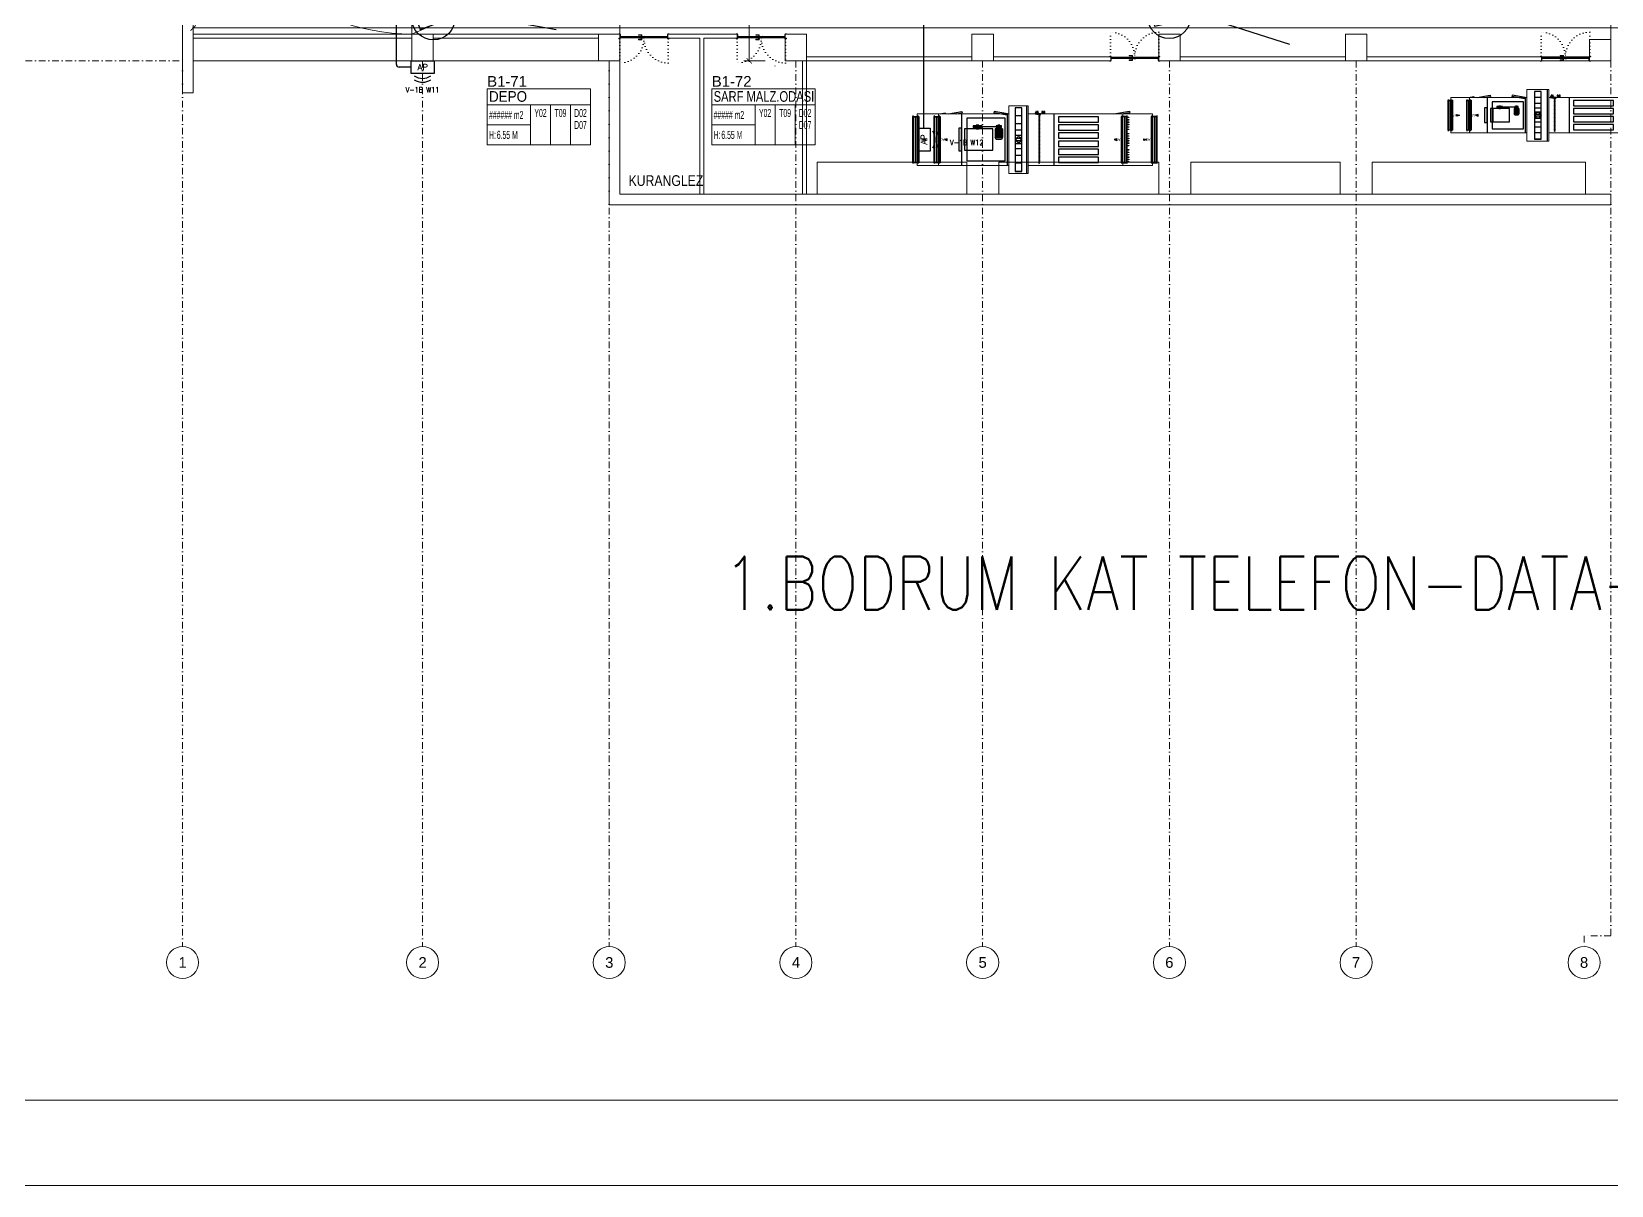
# Model space of a CAD drawing. Header units: metres. Extents: x -13621 to 152406, y -16073 to 22221.
# Drawn here: x 55434 to 61357, y -4219 to 110 of the extents above; entities that cross this region are included whole.
import ezdxf
from ezdxf.enums import TextEntityAlignment as Align

# ---------------------------------------------------------------- set-up
doc = ezdxf.new("R2010")
doc.units = ezdxf.units.M
doc.header["$LTSCALE"] = 100
doc.header["$MEASUREMENT"] = 0
for name, pattern in [('DASHDOT2', [0.5, 0.25, -0.125, 0, -0.125]), ('DOT2', [0.125, 0, -0.125]), ('HIDDEN', [0.375, 0.25, -0.125])]:
    doc.linetypes.add(name, pattern=pattern)
doc.layers.get('0').update_dxf_attribs({"color": 9, "lineweight": 9})
for name, color, linetype, lineweight in [('00', 9, 'Continuous', 9), ('01', 9, 'Continuous', 9), ('05S', 9, 'Continuous', 9), ('06B', 9, 'Continuous', 9), ('06C', 9, 'Continuous', 9), ('06D', 9, 'Continuous', 9), ('09', 9, 'Continuous', 9), ('10', 9, 'Continuous', 9), ('20', 9, 'DOT2', 9), ('21', 9, 'Continuous', 9), ('21_mahal200', 9, 'Continuous', 9), ('24', 9, 'DASHDOT2', 9), ('25', 9, 'Continuous', 9), ('32-ekipman', 9, 'Continuous', 9), ('40A', 9, 'Continuous', 9), ('Data  Tavan', 170, 'Continuous', 30), ('E-ACCESS POINT (KABLOSUZ ERİŞİM İÇİN)', 7, 'Continuous', 30), ('E-DAHİLİ DOME KAMERA', 7, 'Continuous', 30), ('E-DAHİLİ KAMERA', 7, 'Continuous', 30), ('E-YAZI', 7, 'Continuous', 30)]:
    doc.layers.add(name, color=color, linetype=linetype, lineweight=lineweight)
doc.styles.add('Arial', font='arial.ttf', dxfattribs={"height": 2.5})
doc.styles.add('E-YAZI', font='txttw.shx')
doc.styles.add('MuuM_TEXT-STANDART', font='ARIALN.TTF')
doc.styles.get("Standard").update_dxf_attribs({"font": 'ARIALN.TTF'})
doc.dimstyles.new('MuuM_DIM200', dxfattribs={"dimscale": 20, "dimtxt": 2, "dimasz": 1, "dimexe": 1, "dimexo": 1, "dimgap": 1, "dimtad": 1, "dimdec": 1, "dimrnd": 0.5, "dimdsep": 46, "dimtxsty": 'MuuM_TEXT-STANDART', "dimblk": 'ARCHTICK', "dimcen": 0, "dimdle": 0.15, "dimclrd": 256, "dimclre": 256, "dimclrt": 256, "dimadec": 0, "dimazin": 0, "dimtfac": 5, "dimtdec": 1, "dimtix": 1, "dimtmove": 2, "dimatfit": 3, "dimldrblk": 'DOT', "dimfxl": 3, "dimfxlon": 1, "dimtolj": 1, "dimlwd": -1, "dimlwe": -1, "dimarcsym": 0})

# ---------------------------------------------------------------- blocks, each defined once
blk = doc.blocks.new('0_aks')
at = {"linetype": 'Continuous'}
blk.add_circle((0, 0), 3, dxfattribs=at)
at = {"style": 'Arial'}
blk.add_attdef('AKS', text='', height=2, dxfattribs=at).set_placement((0, 0), align=Align.MIDDLE_CENTER)
blk = doc.blocks.new('p-akslar_yeni')
at = {"layer": '24'}
for points in [[(-2190, -8575), (6415, -8575)], [(6415, -8575), (6415, -11897.2)], [(7315, -8575), (7315, -11897.2)], [(8015, -8575), (8015, -11897.2)], [(8715, -8575), (8715, -11897.2)], [(9415, -8575), (9415, -11897.2)], [(10115, -8575), (10115, -11897.2)], [(10815, -8575), (10815, -11897.2)], [(11770, -8575), (11770, -11857.2)], [(11770, -11857.2), (11670, -11857.2), (11670, -11897.2)]]:
    blk.add_lwpolyline(points, dxfattribs=at)
at = {"layer": '21', "xscale": 20, "yscale": 20, "zscale": 20}
for p, values in [((6415, -11957.2), {'AKS': '1'}), ((7315, -11957.2), {'AKS': '2'}), ((8015, -11957.2), {'AKS': '3'}), ((8715, -11957.2), {'AKS': '4'}), ((9415, -11957.2), {'AKS': '5'}), ((10115, -11957.2), {'AKS': '6'}), ((10815, -11957.2), {'AKS': '7'}), ((11670, -11957.2), {'AKS': '8'})]:
    blk.add_blockref('0_aks', p, dxfattribs=at).add_auto_attribs(values)
blk = doc.blocks.new('*U382')
at = {"layer": 'E-ACCESS POINT (KABLOSUZ ERİŞİM İÇİN)', "color": 4}
blk.add_lwpolyline([(-2.39, 3.24), (2.39, 3.24), (2.39, 0.65), (-2.39, 0.65)], close=True, dxfattribs=at)
at = {"layer": 'E-ACCESS POINT (KABLOSUZ ERİŞİM İÇİN)', "color": 3}
for centre in [(0, 2.8), (0, 1.99)]:
    blk.add_arc(centre, 3.19, 237.1828, 302.8172, dxfattribs=at)
at = {"layer": 'E-ACCESS POINT (KABLOSUZ ERİŞİM İÇİN)', "color": 3, "style": 'E-YAZI'}
blk.add_text('AP', height=1.28, dxfattribs=at).set_placement((-1.05, 1.31))
blk = doc.blocks.new('100_DAHİLİ DOME KAMERA')
at = {"layer": 'E-DAHİLİ DOME KAMERA', "color": 4}
for p, q in [((-1.94, 0.71), (-1.94, -0.69)), ((0.82, 0.71), (-1.94, 0.71)), ((0.82, -0.69), (0.82, 0.71)), ((0.82, 0.29), (2.13, 0.67)), ((2.13, 0.67), (2.13, -0.64)), ((-1.94, -0.69), (0.82, -0.69)), ((0.82, -0.27), (2.13, -0.64))]:
    blk.add_line(p, q, dxfattribs=at)
at = {"layer": 'E-DAHİLİ DOME KAMERA', "color": 4, "linetype": 'Continuous'}
blk.add_circle((0, 0), 2.57, dxfattribs=at)
at = {"layer": 'E-DAHİLİ KAMERA', "color": 4}
for q in [(13.42, 6.26), (13.42, -6.26)]:
    blk.add_line((2.57, 0), q, dxfattribs=at)
blk = doc.blocks.new('p-kolon_80x80')
blk.add_lwpolyline([(-40, -40), (40, -40), (40, 40), (-40, 40)], close=True)
blk = doc.blocks.new('1.bod.mimari.elk')
at = {"layer": '01'}
for points in [[(40, -8750), (0, -8750), (0, -2950), (40, -2950), (40, -8750), (40, -8750)], [(860, -8630), (940, -8630), (940, -8530), (860, -8530)], [(1560, -8630), (1640, -8630), (1640, -8530), (1560, -8530)], [(2260, -8630), (2340, -8630), (2340, -8530), (2260, -8530)], [(2960, -8630), (3040, -8630), (3040, -8530), (2960, -8530)], [(3660, -8630), (3740, -8630), (3740, -8530), (3660, -8530)], [(4360, -8630), (4440, -8630), (4440, -8530), (4360, -8530)]]:
    blk.add_lwpolyline(points, close=True, dxfattribs=at)
blk.add_blockref('p-kolon_80x80', (5315, -8590), dxfattribs=at)
blk = doc.blocks.new('p-dilatasyon yeri')
at = {"layer": '06D'}
blk.add_lwpolyline([(5355, 80), (5355, 6454.5)], dxfattribs=at)
blk = doc.blocks.new('P-KURANGLEZ')
at = {"layer": '01'}
blk.add_lwpolyline([(5355, -500), (5355, -540), (1600, -540), (1600, 0), (1640, 0), (1640, -500)], close=True, dxfattribs=at)
at = {"layer": '21', "style": 'MuuM_TEXT-STANDART'}
blk.add_text('KURANGLEZ', height=40, dxfattribs=at).set_placement((1672.4, -468.9))
blk = doc.blocks.new('_ArchTick')
at = {"color": 0, "linetype": 'ByBlock', "const_width": 0.15}
blk.add_lwpolyline([(-0.5, -0.5), (0.5, 0.5)], dxfattribs=at)
blk = doc.blocks.new('*D464')
at = {"layer": '25', "transparency": 16777216}
for p, q in [((89936.1, -1744.3), (101902.1, -1744.3)), ((89939.1, -1804.3), (89939.1, -1724.3)), ((101899.1, -1768), (101899.1, -1724.3))]:
    blk.add_line(p, q, dxfattribs=at)
at = {"layer": '25', "transparency": 16777216, "xscale": 20, "yscale": 20, "zscale": 20, "rotation": 180}
blk.add_blockref('_ArchTick', (89939.1, -1744.3), dxfattribs=at)
at = {"layer": '25', "transparency": 16777216, "xscale": 20, "yscale": 20, "zscale": 20}
blk.add_blockref('_ArchTick', (101899.1, -1744.3), dxfattribs=at)
at = {"layer": '25', "transparency": 16777216, "insert": (95919.1, -1698.8), "char_height": 50, "attachment_point": 5, "style": 'MuuM_TEXT-STANDART'}
blk.add_mtext('\\A1;11960', dxfattribs=at)
blk = doc.blocks.new('_Dot')
at = {"color": 0, "linetype": 'ByBlock', "lineweight": -2}
blk.add_line((-0.5, 0), (-1, 0), dxfattribs=at)
at = {"color": 0, "linetype": 'ByBlock', "const_width": 0.5}
blk.add_lwpolyline([(-0.25, 0, 1), (0.25, 0, 1)], format="xyb", close=True, dxfattribs=at)
blk = doc.blocks.new('*D465')
at = {"layer": '25', "transparency": 16777216}
for p, q in [((92023.8, -1871), (92023.8, -1065)), ((92023.8, -1068), (92003.8, -1068)), ((92083.8, -1868), (92003.8, -1868))]:
    blk.add_line(p, q, dxfattribs=at)
at = {"layer": '25', "transparency": 16777216, "xscale": 20, "yscale": 20, "zscale": 20}
for p, rotation in [((92023.8, -1068), 90), ((92023.8, -1868), 270)]:
    blk.add_blockref('_ArchTick', p, dxfattribs=dict(at, rotation=rotation))
at = {"layer": '25', "transparency": 16777216, "insert": (91978.3, -1468), "char_height": 50, "attachment_point": 5, "rotation": 90, "style": 'MuuM_TEXT-STANDART'}
blk.add_mtext('\\A1;800', dxfattribs=at)
blk = doc.blocks.new('TREWQDDFG')
at = {"color": 252, "lineweight": -3}
for p, q in [((-105, 67), (-105, 1257)), ((-40, 97), (-40, 1227)), ((25, 67), (25, 1257)), ((595, 68), (595, 1258)), ((660, 98), (660, 1228)), ((725, 68), (725, 1258)), ((1361, 0), (1361, 1325)), ((1361, 25), (1361, 1300)), ((2783, 0), (2783, 1325)), ((3380, 1555), (3130, 1555)), ((3380, 1324), (3130, 1324)), ((3605, -305), (3605, 1630)), ((3902, 1250), (3852, 1275)), ((3852, 1225), (3902, 1250)), ((3902, 1200), (3852, 1225)), ((3852, 1175), (3902, 1200)), ((4427, 0), (4427, 1325)), ((6785, 68), (6785, 1258)), ((6850, 98), (6850, 1228)), ((6915, 68), (6915, 1258)), ((7907, 67), (7907, 1257)), ((7972, 97), (7972, 1227)), ((8037, 67), (8037, 1257)), ((1569, 409), (1569, 916)), ((2394, 409), (2394, 612)), ((2422, 409), (2422, 612)), ((2455, 409), (2455, 612)), ((2488, 409), (2488, 612)), ((2516, 409), (2516, 612)), ((2535, 409), (2535, 612)), ((2541, 409), (2541, 612)), ((3380, 1109), (3130, 1109)), ((3380, 924), (3130, 924)), ((3380, 782), (3130, 782)), ((3380, 693), (3130, 693)), ((3155, 688), (3130, 638)), ((3180, 638), (3130, 638)), ((3380, 632), (3130, 632)), ((3155, 688), (3180, 638)), ((3355, 638), (3330, 688)), ((3380, 688), (3330, 688)), ((3355, 638), (3380, 688)), ((3902, 1150), (3852, 1175)), ((3852, 1125), (3902, 1150)), ((3902, 1100), (3852, 1125)), ((3852, 1075), (3902, 1100)), ((3902, 1050), (3852, 1075)), ((3852, 1025), (3902, 1050)), ((3902, 1000), (3852, 1025)), ((3852, 975), (3902, 1000)), ((3902, 950), (3852, 975)), ((3852, 925), (3902, 950)), ((3902, 900), (3852, 925)), ((3852, 875), (3902, 900)), ((3902, 850), (3852, 875)), ((3852, 825), (3902, 850)), ((3902, 800), (3852, 825)), ((3852, 775), (3902, 800)), ((3902, 750), (3852, 775)), ((3852, 725), (3902, 750)), ((3902, 700), (3852, 725)), ((3852, 675), (3902, 700)), ((3902, 650), (3852, 675)), ((3852, 625), (3902, 650)), ((3902, 600), (3852, 625)), ((3852, 575), (3902, 600)), ((858, -35), (864, 0)), ((1269, 0), (1484, -38)), ((1361, 0), (1361, 0)), ((2511, 356), (1719, 356)), ((2774, 49), (2282, -38)), ((2783, 0), (2290, -87)), ((2783, 0), (2774, 49)), ((3380, 543), (3130, 543)), ((3380, 401), (3130, 401)), ((3380, 216), (3130, 216)), ((3380, 1), (3130, 1)), ((3918, 49), (3721, 14)), ((3730, -35), (3721, 14)), ((3927, 0), (3730, -35)), ((3902, 550), (3852, 575)), ((3852, 525), (3902, 550)), ((3902, 500), (3852, 525)), ((3852, 475), (3902, 500)), ((3902, 450), (3852, 475)), ((3852, 425), (3902, 450)), ((3902, 400), (3852, 425)), ((3852, 375), (3902, 400)), ((3902, 350), (3852, 375)), ((3852, 325), (3902, 350)), ((3902, 300), (3852, 325)), ((3852, 275), (3902, 300)), ((3902, 250), (3852, 275)), ((3852, 225), (3902, 250)), ((3902, 200), (3852, 225)), ((3852, 175), (3902, 200)), ((3902, 150), (3852, 175)), ((3852, 125), (3902, 150)), ((3902, 100), (3852, 125)), ((3852, 75), (3902, 100)), ((3902, 50), (3852, 75)), ((3927, 0), (3918, 49)), ((6956, 0), (7271, -56)), ((661, -1), (858, -35)), ((983, -1), (1475, -88)), ((1475, -88), (1484, -38)), ((2290, -87), (2282, -38)), ((3380, -230), (3130, -230)), ((6671, -1), (7262, -105)), ((7262, -105), (7271, -56))]:
    blk.add_line(p, q, dxfattribs=at)
for p, q in [((0, 1325), (700, 1325)), ((0, 0), (0, 1325)), ((700, 1325), (761, 1325)), ((700, 0), (700, 1325)), ((761, 1325), (1361, 1325)), ((1361, 1325), (1361, 1325)), ((1422, 1325), (1361, 1325)), ((1422, 1325), (1483, 1325)), ((2783, 1325), (1483, 1325)), ((2844, 1325), (2783, 1325)), ((2844, 1630), (2905, 1630)), ((2844, 1630), (2905, 1630)), ((2844, -305), (2844, 1630)), ((3605, 1630), (2905, 1630)), ((3666, 1630), (3605, 1630)), ((3666, 1630), (3605, 1630)), ((3666, -305), (3666, 1630)), ((3666, 1325), (3727, 1325)), ((3927, 1325), (3727, 1325)), ((4427, 1325), (3927, 1325)), ((4488, 1325), (4427, 1325)), ((4488, 1325), (4549, 1325)), ((6149, 1325), (4549, 1325)), ((6749, 1325), (6149, 1325)), ((6810, 1325), (6749, 1325)), ((6810, 0), (6810, 1325)), ((6810, 1325), (7271, 1325)), ((7871, 1325), (7271, 1325)), ((7932, 1325), (7871, 1325)), ((7932, 0), (7932, 1325)), ((0, 0), (700, 0)), ((700, 0), (761, 0)), ((761, 0), (1361, 0)), ((1422, 0), (1361, 0)), ((1422, 0), (1483, 0)), ((2783, 0), (1483, 0)), ((2844, 0), (2783, 0)), ((3666, 0), (3727, 0)), ((3927, 0), (3727, 0)), ((4427, 0), (3927, 0)), ((4488, 0), (4427, 0)), ((4488, 0), (4549, 0)), ((6149, 0), (4549, 0)), ((6749, 0), (6149, 0)), ((6810, 0), (6749, 0)), ((6810, 0), (7271, 0)), ((7871, 0), (7271, 0)), ((7932, 0), (7871, 0)), ((2844, -305), (2905, -305)), ((2844, -305), (2905, -305)), ((3605, -305), (2905, -305)), ((3666, -305), (3605, -305)), ((3666, -305), (3605, -305))]:
    blk.add_line(p, q)
for points in [[(-105, 97), (25, 97), (25, 1227), (-105, 1227), (-105, 97)], [(-92, 107), (12, 107), (12, 1217), (-92, 1217), (-92, 107)], [(0, 97), (61, 97), (61, 1227), (0, 1227), (0, 97)], [(595, 98), (725, 98), (725, 1228), (595, 1228), (595, 98)], [(608, 108), (712, 108), (712, 1218), (608, 1218), (608, 108)], [(700, 98), (761, 98), (761, 1228), (700, 1228), (700, 98)], [(3380, -230), (3130, -230), (3130, 1555), (3380, 1555), (3380, -230)], [(6099, 1014), (4599, 1014), (4599, 1214), (6099, 1214), (6099, 1014)], [(6810, 98), (6749, 98), (6749, 1228), (6810, 1228), (6810, 98)], [(6915, 98), (6785, 98), (6785, 1228), (6915, 1228), (6915, 98)], [(6902, 108), (6798, 108), (6798, 1218), (6902, 1218), (6902, 108)], [(7932, 97), (7871, 97), (7871, 1227), (7932, 1227), (7932, 97)], [(8037, 97), (7907, 97), (7907, 1227), (8037, 1227), (8037, 97)], [(8024, 107), (7920, 107), (7920, 1217), (8024, 1217), (8024, 107)], [(7932, 61), (7932, 61), (7932, 1264), (7932, 1264), (7932, 61)], [(1361, 384), (1261, 384), (1261, 941), (1361, 941), (1361, 384)], [(2191, 409), (1483, 409), (1483, 916), (2191, 916), (2191, 409)], [(2718, 156), (1548, 156), (1548, 1170), (2718, 1170), (2718, 156)], [(2541, 409), (2368, 409), (2368, 612), (2541, 612), (2541, 409)], [(6099, 713), (4599, 713), (4599, 913), (6099, 913), (6099, 713)], [(6099, 412), (4599, 412), (4599, 612), (6099, 612), (6099, 412)], [(1931, 338), (1715, 338), (1715, 373), (1931, 373), (1931, 338)], [(1855, 374), (1790, 374), (1790, 409), (1855, 409), (1855, 374)], [(1855, 323), (1790, 323), (1790, 338), (1855, 338), (1855, 323)], [(2520, 338), (2390, 338), (2390, 373), (2520, 373), (2520, 338)], [(2498, 460), (2412, 460), (2412, 561), (2498, 561), (2498, 460)], [(2477, 374), (2434, 374), (2434, 409), (2477, 409), (2477, 374)], [(2477, 323), (2434, 323), (2434, 338), (2477, 338), (2477, 323)], [(6099, 111), (4599, 111), (4599, 311), (6099, 311), (6099, 111)]]:
    blk.add_lwpolyline(points, close=True, dxfattribs=at)
for points in [[(0, 61), (0, 61), (0, 1264), (0, 1264), (0, 61)], [(700, 61), (700, 61), (700, 1264), (700, 1264), (700, 61)], [(6810, 61), (6810, 61), (6810, 1264), (6810, 1264), (6810, 61)]]:
    blk.add_lwpolyline(points, close=True)
for points in [[(6915, 1161), (7244, 1183), (7244, 1203), (6915, 1224)], [(225, 663), (325, 663), (225, 693), (225, 633), (325, 663)], [(1025, 662), (925, 662), (1025, 692), (1025, 632), (925, 662)], [(2541, 612), (2520, 662), (2390, 662), (2369, 612)], [(6585, 662), (6485, 662), (6585, 692), (6585, 632), (6485, 662)], [(6915, 1071), (7244, 1093), (7244, 1113), (6915, 1134)], [(6915, 981), (7244, 1003), (7244, 1023), (6915, 1044)], [(6915, 891), (7244, 913), (7244, 933), (6915, 954)], [(6915, 801), (7244, 823), (7244, 843), (6915, 864)], [(6915, 711), (7244, 733), (7244, 753), (6915, 774)], [(6915, 551), (7244, 573), (7244, 593), (6915, 614)], [(7607, 663), (7707, 663), (7607, 693), (7607, 633), (7707, 663)], [(3781, 0), (3781, -91), (3754, -91), (3754, 0)], [(3834, 0), (3834, -91), (3807, -91), (3807, 0)], [(4023, 0), (4023, -91), (3983, -91), (3983, 0)], [(4095, 0), (4095, -91), (4055, -91), (4055, 0)], [(6915, 461), (7244, 483), (7244, 503), (6915, 524)], [(6915, 371), (7244, 393), (7244, 413), (6915, 434)], [(6915, 281), (7244, 303), (7244, 323), (6915, 344)], [(6915, 191), (7244, 213), (7244, 233), (6915, 254)], [(6915, 101), (7244, 123), (7244, 143), (6915, 164)]]:
    blk.add_lwpolyline(points, dxfattribs=at)
blk.add_circle((3255, 662), 100, dxfattribs=at)
for s, p in [('FA', (68, 623)), ('EA', (765, 622)), ('RA', (6560, 622)), ('SA', (7687, 623))]:
    blk.add_text(s, height=80, dxfattribs=at).set_placement(p)
blk = doc.blocks.new('lhjgsddv vxxcv')
at = {"color": 252, "lineweight": -3}
for p, q in [((-160, 67), (-160, 1867)), ((-67, 97), (-67, 1837)), ((25, 67), (25, 1867)), ((640, 68), (640, 1868)), ((733, 98), (733, 1838)), ((825, 68), (825, 1868)), ((1661, 0), (1661, 1935)), ((1661, 25), (1661, 1910)), ((3383, 0), (3383, 1935)), ((3930, 2165), (3680, 2165)), ((3930, 1855), (3680, 1855)), ((4105, -305), (4105, 2240)), ((4552, 1780), (4602, 1805)), ((4602, 1755), (4552, 1780)), ((5127, 0), (5127, 1935)), ((7685, 68), (7685, 1868)), ((7777, 98), (7777, 1838)), ((7870, 68), (7870, 1868)), ((8807, 67), (8807, 1867)), ((8899, 97), (8899, 1837)), ((8992, 67), (8992, 1867)), ((1867, 567), (1867, 1368)), ((3930, 1566), (3680, 1566)), ((3930, 1318), (3680, 1318)), ((4552, 1730), (4602, 1755)), ((4602, 1705), (4552, 1730)), ((4552, 1680), (4602, 1705)), ((4602, 1655), (4552, 1680)), ((4552, 1630), (4602, 1655)), ((4602, 1605), (4552, 1630)), ((4552, 1580), (4602, 1605)), ((4602, 1555), (4552, 1580)), ((4552, 1530), (4602, 1555)), ((4602, 1505), (4552, 1530)), ((4552, 1480), (4602, 1505)), ((4602, 1455), (4552, 1480)), ((4552, 1430), (4602, 1455)), ((4602, 1405), (4552, 1430)), ((4552, 1380), (4602, 1405)), ((4602, 1355), (4552, 1380)), ((4552, 1330), (4602, 1355)), ((4602, 1305), (4552, 1330)), ((4552, 1280), (4602, 1305)), ((4602, 1255), (4552, 1280)), ((4552, 1230), (4602, 1255)), ((4602, 1205), (4552, 1230)), ((4552, 1180), (4602, 1205)), ((2968, 567), (2968, 887)), ((3012, 567), (3012, 887)), ((3064, 567), (3064, 887)), ((3116, 567), (3116, 887)), ((3160, 567), (3160, 887)), ((3189, 567), (3189, 887)), ((3200, 567), (3200, 887)), ((3930, 1128), (3680, 1128)), ((3930, 1008), (3680, 1008)), ((3705, 992), (3680, 942)), ((3730, 942), (3680, 942)), ((3930, 927), (3680, 927)), ((3930, 807), (3680, 807)), ((3930, 617), (3680, 617)), ((3705, 992), (3730, 942)), ((3905, 942), (3880, 992)), ((3930, 992), (3880, 992)), ((3905, 942), (3930, 992)), ((4602, 1155), (4552, 1180)), ((4552, 1130), (4602, 1155)), ((4602, 1105), (4552, 1130)), ((4552, 1080), (4602, 1105)), ((4602, 1055), (4552, 1080)), ((4552, 1030), (4602, 1055)), ((4602, 1005), (4552, 1030)), ((4552, 980), (4602, 1005)), ((4602, 955), (4552, 980)), ((4552, 930), (4602, 955)), ((4602, 905), (4552, 930)), ((4552, 880), (4602, 905)), ((4602, 855), (4552, 880)), ((4552, 830), (4602, 855)), ((4602, 805), (4552, 830)), ((4552, 780), (4602, 805)), ((4602, 755), (4552, 780)), ((4552, 730), (4602, 755)), ((4602, 705), (4552, 730)), ((4552, 680), (4602, 705)), ((4602, 655), (4552, 680)), ((4552, 630), (4602, 655)), ((4602, 605), (4552, 630)), ((4552, 580), (4602, 605)), ((861, 0), (1058, -34)), ((1058, -34), (1064, 0)), ((1183, 0), (1675, -87)), ((1472, 0), (1684, -37)), ((1661, 0), (1661, 0)), ((3152, 483), (2104, 483)), ((3375, 50), (2883, -37)), ((3384, 0), (2891, -86)), ((3384, 0), (3375, 50)), ((3930, 369), (3680, 369)), ((3930, 80), (3680, 80)), ((4618, 50), (4421, 15)), ((4430, -34), (4421, 15)), ((4627, 0), (4430, -34)), ((4602, 555), (4552, 580)), ((4552, 530), (4602, 555)), ((4602, 505), (4552, 530)), ((4552, 480), (4602, 505)), ((4602, 455), (4552, 480)), ((4552, 430), (4602, 455)), ((4602, 405), (4552, 430)), ((4552, 380), (4602, 405)), ((4602, 355), (4552, 380)), ((4552, 330), (4602, 355)), ((4602, 305), (4552, 330)), ((4552, 280), (4602, 305)), ((4602, 255), (4552, 280)), ((4552, 230), (4602, 255)), ((4602, 205), (4552, 230)), ((4552, 180), (4602, 205)), ((4602, 155), (4552, 180)), ((4552, 130), (4602, 155)), ((4602, 105), (4552, 130)), ((4552, 80), (4602, 105)), ((4602, 55), (4552, 80)), ((4627, 0), (4618, 50)), ((7372, 0), (7962, -104)), ((7658, 0), (7971, -55)), ((1675, -87), (1684, -37)), ((2891, -86), (2883, -37)), ((3930, -230), (3680, -230)), ((7962, -104), (7971, -55))]:
    blk.add_line(p, q, dxfattribs=at)
for p, q in [((0, 1935), (800, 1935)), ((0, 0), (0, 1935)), ((800, 1935), (861, 1935)), ((800, 0), (800, 1935)), ((861, 1935), (1661, 1935)), ((1661, 1935), (1661, 1935)), ((1722, 1935), (1661, 1935)), ((1722, 1935), (1783, 1935)), ((3383, 1935), (1783, 1935)), ((3444, 1935), (3383, 1935)), ((3444, 2240), (3505, 2240)), ((3444, 2240), (3505, 2240)), ((3444, -305), (3444, 2240)), ((4105, 2240), (3505, 2240)), ((4166, 2240), (4105, 2240)), ((4166, 2240), (4105, 2240)), ((4166, -305), (4166, 2240)), ((4166, 1935), (4227, 1935)), ((4427, 1935), (4227, 1935)), ((4627, 1935), (4427, 1935)), ((4602, 1855), (4552, 1880)), ((4552, 1830), (4602, 1855)), ((4602, 1805), (4552, 1830)), ((5127, 1935), (4627, 1935)), ((5188, 1935), (5127, 1935)), ((5188, 1935), (5249, 1935)), ((6849, 1935), (5249, 1935)), ((7649, 1935), (6849, 1935)), ((7710, 1935), (7649, 1935)), ((7710, 0), (7710, 1935)), ((8771, 1935), (7710, 1935)), ((7870, 1935), (7971, 1935)), ((8832, 1935), (8771, 1935)), ((8832, 0), (8832, 1935)), ((0, 0), (800, 0)), ((800, 0), (861, 0)), ((861, 0), (1661, 0)), ((1722, 0), (1661, 0)), ((1722, 0), (1783, 0)), ((3383, 0), (1783, 0)), ((3444, 0), (3383, 0)), ((4166, 0), (4227, 0)), ((4427, 0), (4227, 0)), ((4627, 0), (4427, 0)), ((5127, 0), (4627, 0)), ((5188, 0), (5127, 0)), ((5188, 0), (5249, 0)), ((6849, 0), (5249, 0)), ((7649, 0), (6849, 0)), ((7710, 0), (7649, 0)), ((7710, 0), (7971, 0)), ((8771, 0), (7971, 0)), ((8832, 0), (8771, 0)), ((3444, -305), (3505, -305)), ((3444, -305), (3505, -305)), ((4105, -305), (3505, -305)), ((4166, -305), (4105, -305)), ((4166, -305), (4105, -305))]:
    blk.add_line(p, q)
for points in [[(-160, 97), (25, 97), (25, 1837), (-160, 1837), (-160, 97)], [(-141, 107), (7, 107), (7, 1827), (-141, 1827), (-141, 107)], [(0, 97), (61, 97), (61, 1837), (0, 1837), (0, 97)], [(640, 98), (825, 98), (825, 1838), (640, 1838), (640, 98)], [(659, 108), (807, 108), (807, 1828), (659, 1828), (659, 108)], [(800, 98), (861, 98), (861, 1838), (800, 1838), (800, 98)], [(3930, -230), (3680, -230), (3680, 2165), (3930, 2165), (3930, -230)], [(6799, 1623), (5299, 1623), (5299, 1823), (6799, 1823), (6799, 1623)], [(7710, 98), (7649, 98), (7649, 1838), (7710, 1838), (7710, 98)], [(7870, 98), (7685, 98), (7685, 1838), (7870, 1838), (7870, 98)], [(7851, 108), (7703, 108), (7703, 1828), (7851, 1828), (7851, 108)], [(8832, 97), (8771, 97), (8771, 1837), (8832, 1837), (8832, 97)], [(8992, 97), (8807, 97), (8807, 1837), (8992, 1837), (8992, 97)], [(8973, 107), (8825, 107), (8825, 1827), (8973, 1827), (8973, 107)], [(1661, 542), (1561, 542), (1561, 1393), (1661, 1393), (1661, 542)], [(2845, 567), (1783, 567), (1783, 1368), (2845, 1368), (2845, 567)], [(3303, 166), (1863, 166), (1863, 1768), (3303, 1768), (3303, 166)], [(6799, 1321), (5299, 1321), (5299, 1521), (6799, 1521), (6799, 1321)], [(6799, 1019), (5299, 1019), (5299, 1219), (6799, 1219), (6799, 1019)], [(3200, 567), (2928, 567), (2928, 887), (3200, 887), (3200, 567)], [(3132, 647), (2996, 647), (2996, 807), (3132, 807), (3132, 647)], [(6799, 716), (5299, 716), (5299, 916), (6799, 916), (6799, 716)], [(6799, 414), (5299, 414), (5299, 614), (6799, 614), (6799, 414)], [(2437, 455), (2097, 455), (2097, 511), (2437, 511), (2437, 455)], [(2318, 511), (2216, 511), (2216, 567), (2318, 567), (2318, 511)], [(2318, 431), (2216, 431), (2216, 455), (2318, 455), (2318, 431)], [(3166, 455), (2962, 455), (2962, 511), (3166, 511), (3166, 455)], [(3098, 511), (3030, 511), (3030, 567), (3098, 567), (3098, 511)], [(3098, 431), (3030, 431), (3030, 455), (3098, 455), (3098, 431)], [(6799, 112), (5299, 112), (5299, 312), (6799, 312), (6799, 112)]]:
    blk.add_lwpolyline(points, close=True, dxfattribs=at)
for points in [[(0, 61), (0, 61), (0, 1874), (0, 1874), (0, 61)], [(800, 61), (800, 61), (800, 1874), (800, 1874), (800, 61)], [(7710, 61), (7710, 61), (7710, 1874), (7710, 1874), (7710, 61)], [(8832, 61), (8832, 61), (8832, 1874), (8832, 1874), (8832, 61)]]:
    blk.add_lwpolyline(points, close=True)
for points in [[(7870, 1788), (7944, 1793), (7944, 1813), (7870, 1818)], [(7870, 1698), (7944, 1703), (7944, 1723), (7870, 1728)], [(7870, 1608), (7944, 1613), (7944, 1633), (7870, 1638)], [(7870, 1518), (7944, 1523), (7944, 1543), (7870, 1548)], [(7870, 1428), (7944, 1433), (7944, 1453), (7870, 1458)], [(7870, 1338), (7944, 1343), (7944, 1363), (7870, 1368)], [(7870, 1178), (7944, 1183), (7944, 1203), (7870, 1208)], [(225, 967), (325, 967), (225, 997), (225, 937), (325, 967)], [(1125, 968), (1025, 968), (1125, 998), (1125, 938), (1025, 968)], [(3200, 887), (3166, 968), (2962, 968), (2928, 887)], [(7485, 968), (7385, 968), (7485, 998), (7485, 938), (7385, 968)], [(7870, 1088), (7944, 1093), (7944, 1113), (7870, 1118)], [(7870, 998), (7944, 1003), (7944, 1023), (7870, 1028)], [(7870, 908), (7944, 913), (7944, 933), (7870, 938)], [(7870, 818), (7944, 823), (7944, 843), (7870, 848)], [(7870, 728), (7944, 733), (7944, 753), (7870, 758)], [(7870, 568), (7944, 573), (7944, 593), (7870, 598)], [(8507, 967), (8607, 967), (8507, 997), (8507, 937), (8607, 967)], [(4480, 0), (4480, -90), (4453, -90), (4453, 0)], [(4534, 0), (4534, -90), (4507, -90), (4507, 0)], [(4722, 0), (4722, -90), (4682, -90), (4682, 0)], [(4794, 0), (4794, -90), (4754, -90), (4754, 0)], [(7870, 478), (7944, 483), (7944, 503), (7870, 508)], [(7870, 388), (7944, 393), (7944, 413), (7870, 418)], [(7870, 298), (7944, 303), (7944, 323), (7870, 328)], [(7870, 208), (7944, 213), (7944, 233), (7870, 238)], [(7870, 118), (7944, 123), (7944, 143), (7870, 148)]]:
    blk.add_lwpolyline(points, dxfattribs=at)
blk.add_circle((3805, 968), 100, dxfattribs=at)
for s, p in [('FA', (46, 917)), ('EA', (843, 918)), ('RA', (7436, 918)), ('SA', (8565, 917))]:
    blk.add_text(s, height=100, dxfattribs=at).set_placement(p)
blk = doc.blocks.new('p-ızgara_mekanik')
at = {"layer": '06D'}
for points in [[(2380, 40), (2940.5, 40), (2940.5, 160), (2380, 160)], [(3060, 40), (3660, 40), (3660, 160), (3060, 160)], [(3780, 40), (4340, 40), (4340, 160), (3780, 160)], [(4460, 40), (5260, 40), (5260, 160), (4460, 160)], [(5460, 40), (6060, 40), (6060, 160), (5460, 160)], [(6180, 40), (6740, 40), (6740, 160), (6180, 160)], [(6860, 40), (7420, 40), (7420, 160), (6860, 160)], [(7620, 40), (8420, 40), (8420, 160), (7620, 160)]]:
    blk.add_lwpolyline(points, close=True, dxfattribs=at)
blk = doc.blocks.new('prf-scr2')
at = {"linetype": 'DOT2', "ltscale": 10}
blk.add_line((0, 0.2), (0, -1.1), dxfattribs=at)
for p, q in [((-0.1, -0.2), (0.1, -0.3)), ((0.1, -0.2), (-0.1, -0.2)), ((0.1, -0.3), (-0.1, -0.3)), ((-0.1, -0.3), (0.1, -0.4)), ((0.1, -0.4), (-0.1, -0.4)), ((0.1, -0.5), (-0.1, -0.4)), ((-0.1, -0.4), (0.1, -0.4)), ((0.1, -0.6), (-0.1, -0.5)), ((-0.1, -0.5), (0.1, -0.5)), ((-0.1, -0.6), (0.1, -0.7)), ((0.1, -0.6), (-0.1, -0.6)), ((-0.1, -0.6), (0.1, -0.6)), ((-0.1, -0.7), (0.1, -0.8)), ((0.1, -0.7), (-0.1, -0.7)), ((-0.1, -0.8), (0.1, -0.8)), ((0.1, -0.8), (-0.1, -0.8)), ((0.1, -0.2), (0, -0.1)), ((0, -0.2), (0.1, -0.2))]:
    blk.add_line(p, q)
blk.add_lwpolyline([(0.2, 0), (-0.2, 0), (-0.2, 0), (-0.1, -0.1), (0.1, -0.1), (0.2, 0), (0.2, 0)], close=True)
for points in [[(0.2, 0), (-0.2, 0)], [(-0.1, -0.1), (-0.1, -0.2), (-0.1, -0.2), (-0.1, -0.2), (-0.1, -0.2), (-0.1, -0.3), (-0.1, -0.3), (-0.1, -0.3), (-0.1, -0.3), (-0.1, -0.4), (-0.1, -0.4), (-0.1, -0.4), (-0.1, -0.4), (-0.1, -0.4), (-0.1, -0.5), (-0.1, -0.5), (-0.1, -0.5), (-0.1, -0.5), (-0.1, -0.5), (-0.1, -0.5), (-0.1, -0.6), (-0.1, -0.6), (-0.1, -0.6), (-0.1, -0.6), (-0.1, -0.6), (-0.1, -0.7), (-0.1, -0.7), (-0.1, -0.7), (-0.1, -0.7), (-0.1, -0.7), (-0.1, -0.8), (-0.1, -0.8), (-0.1, -0.8), (-0.1, -0.8), (0, -0.9), (0, -0.9), (0, -0.9), (0.1, -0.8), (0.1, -0.8), (0.1, -0.7), (0.1, -0.7), (0.1, -0.7), (0.1, -0.7), (0.1, -0.7), (0.1, -0.7), (0.1, -0.6), (0.1, -0.6), (0.1, -0.6), (0.1, -0.6), (0.1, -0.6), (0.1, -0.5), (0.1, -0.5), (0.1, -0.5), (0.1, -0.5), (0.1, -0.4), (0.1, -0.4), (0.1, -0.4), (0.1, -0.4), (0.1, -0.4), (0.1, -0.3), (0.1, -0.3), (0.1, -0.3), (0.1, -0.3), (0.1, -0.3), (0.1, -0.3), (0.1, -0.2), (0.1, -0.2), (0.1, -0.2), (0.1, -0.2), (0.1, -0.2), (0.1, -0.1)]]:
    blk.add_lwpolyline(points)
blk = doc.blocks.new('gr-p-barel kilitli kapı kolu')
at = {"layer": '05S'}
h = blk.add_hatch(color=256, dxfattribs=at)
h.paths.add_polyline_path([(1.3, 0.8), (-1.3, 0.8), (-1.3, 0.7), (1.3, 0.7)])
h.paths.add_polyline_path([(2.75, 0.7), (-2.75, 0.7), (-2.75, 0), (2.75, 0)])
h.paths.add_polyline_path([(-11.7, 4.9), (-11.7, 6.7), (0.9, 6.7), (0.9, 0.8), (-0.9, 0.8), (-0.9, 4.9)])
at = {"flags": 128}
for points in [[(-0.9, 0.8), (-0.9, 4.9), (-11.7, 4.9), (-11.7, 6.7), (0.9, 6.7), (0.9, 0.8)], [(-0.8, 5), (0.8, 6.6)]]:
    blk.add_lwpolyline(points, dxfattribs=at)
blk.add_lwpolyline([(-2.75, 0), (-2.75, 0.7), (2.75, 0.7), (2.75, 0)])
blk.add_lwpolyline([(-1.3, 0.7), (1.3, 0.7), (1.3, 0.8), (-1.3, 0.8)], close=True)
blk = doc.blocks.new('p-de-02')
at = {"layer": '06C'}
blk.add_lwpolyline([(106.3, -16.6, 1), (106.3, -15.8), (104.3, -15.8), (104.3, -16.6), (106.4, -16.6)], format="xyb", dxfattribs=at)
blk.add_arc((106.3, -16.2), 0.5, 233.1301, 126.8699, dxfattribs=at)
at = {"layer": '09'}
for p, q in [((108.1, -16.7), (108.1, -16.6)), ((108.2, -16.7), (108.2, -16.6)), ((108.3, -16.6), (108.3, -16.7)), ((108.4, -16.7), (108.4, -16.6)), ((108.5, -16.6), (108.5, -16.7)), ((108.6, -16.7), (108.6, -16.6)), ((108.7, -16.6), (108.7, -16.7)), ((108.8, -16.6), (108.8, -16.7)), ((109.3, -21.9), (109.3, -21.7)), ((109.4, -21.7), (109.4, -21.9)), ((109.5, -21.9), (109.5, -21.7)), ((109.6, -21.7), (109.6, -21.9)), ((109.7, -21.9), (109.7, -21.7)), ((109.8, -21.7), (109.8, -21.9)), ((109.9, -21.9), (109.9, -21.7)), ((110, -21.9), (110, -21.7))]:
    blk.add_line(p, q, dxfattribs=at)
at = {"layer": '10'}
for points in [[(14.2, -6.8, -0.414214), (14.3, -6.7), (18.7, -6.7, -0.414214), (18.8, -6.8), (18.8, -14.1), (19, -14.1), (19, -6.8, 0.414214), (18.7, -6.5), (14.3, -6.5, 0.414214), (14, -6.8), (14, -7.7, 0.414214), (14.3, -8), (15.4, -8), (15.4, -7.8), (14.3, -7.8, -0.414214), (14.2, -7.7)], [(19, -9.7, -0.414214), (19.3, -9.4), (20.3, -9.4, -0.414214), (20.6, -9.7), (20.6, -16.1, -0.414214), (20.3, -16.4, -0.414214), (20, -16.1), (20, -15.2), (19, -15.2), (19, -24.2, -0.414214), (18.7, -24.5), (14.3, -24.5, -0.414214), (14, -24.2), (14, -23.3, -0.414214), (14.3, -23), (15.4, -23), (15.4, -23.2), (14.3, -23.2, 0.414214), (14.2, -23.3), (14.2, -24.2, 0.414214), (14.3, -24.3), (18.7, -24.3, 0.414214), (18.8, -24.2), (18.8, -15), (20.2, -15), (20.2, -16.1, 0.414214), (20.3, -16.2, 0.414214), (20.4, -16.1), (20.4, -9.7, 0.414214), (20.3, -9.6), (19.3, -9.6, 0.414214), (19.2, -9.7), (19.2, -10.6), (19, -10.6)], [(18.4, -25), (19.8, -24.4), (19.8, -21.5), (20, -21.5), (20, -24.5), (18.5, -25.2, -14.796002)], [(198.6, -9.7, 0.414214), (198.3, -9.4), (197.3, -9.4, 0.414214), (197, -9.7), (197, -16.1, 0.414214), (197.3, -16.4, 0.414214), (197.6, -16.1), (197.6, -15.2), (198.6, -15.2), (198.6, -24.2, 0.414214), (198.9, -24.5), (203.3, -24.5, 0.414214), (203.6, -24.2), (203.6, -23.3, 0.414214), (203.3, -23), (202.2, -23), (202.2, -23.2), (203.3, -23.2, -0.414214), (203.4, -23.3), (203.4, -24.2, -0.414214), (203.3, -24.3), (198.9, -24.3, -0.414214), (198.8, -24.2), (198.8, -15), (197.4, -15), (197.4, -16.1, -0.414214), (197.3, -16.2, -0.414214), (197.2, -16.1), (197.2, -9.7, -0.414214), (197.3, -9.6), (198.3, -9.6, -0.414214), (198.4, -9.7), (198.4, -10.6), (198.6, -10.6)], [(199.2, -25), (197.8, -24.4), (197.8, -21.5), (197.6, -21.5), (197.6, -24.5), (199.1, -25.2, 14.796002)], [(203.4, -6.8, 0.414214), (203.3, -6.7), (198.9, -6.7, 0.414214), (198.8, -6.8), (198.8, -14.1), (198.6, -14.1), (198.6, -6.8, -0.414214), (198.9, -6.5), (203.3, -6.5, -0.414214), (203.6, -6.8), (203.6, -7.7, -0.414214), (203.3, -8), (202.2, -8), (202.2, -7.8), (203.3, -7.8, 0.414214), (203.4, -7.7)]]:
    blk.add_lwpolyline(points, format="xyb", close=True, dxfattribs=at)
for points in [[(108.2, -20.1), (108.2, -18.1), (108.5, -18.1), (108.5, -17), (20.3, -17), (20.3, -18.1), (20.6, -18.1), (20.6, -20.1), (20.3, -20.1), (20.3, -18.3), (20, -18.3), (20, -16.7), (108.8, -16.7), (108.8, -18.3), (108.5, -18.3), (108.5, -20.1)], [(108.2, -18.1), (108.2, -20.1), (108.8, -20.1), (108.8, -21.7), (20, -21.7), (20, -20.1), (20.6, -20.1), (20.6, -18.1), (20.9, -18.1), (20.9, -20.3), (20.3, -20.3), (20.3, -21.4), (108.5, -21.4), (108.5, -20.3), (107.9, -20.3), (107.9, -18.1), (108.2, -18.1)], [(109.9, -20.1), (109.9, -18.1), (109.6, -18.1), (109.6, -17), (197.3, -17), (197.3, -18.1), (197, -18.1), (197, -20.1), (197.3, -20.1), (197.3, -18.3), (197.6, -18.3), (197.6, -16.7), (109.3, -16.7), (109.3, -18.3), (109.6, -18.3), (109.6, -20.1)], [(109.9, -18.1), (109.9, -20.1), (109.3, -20.1), (109.3, -21.7), (197.6, -21.7), (197.6, -20.1), (197, -20.1), (197, -18.1), (196.7, -18.1), (196.7, -20.3), (197.3, -20.3), (197.3, -21.4), (109.6, -21.4), (109.6, -20.3), (110.2, -20.3), (110.2, -18.1), (109.9, -18.1)]]:
    blk.add_lwpolyline(points, dxfattribs=at)
for points in [[(20.9, -17.2), (26.9, -17.2), (26.9, -21.2), (20.9, -21.2)], [(21.2, -17.5), (26.6, -17.5), (26.6, -20.9), (21.2, -20.9)], [(107.9, -17.2), (101.9, -17.2), (101.9, -21.2), (107.9, -21.2)], [(107.6, -17.5), (102.2, -17.5), (102.2, -20.9), (107.6, -20.9)], [(108.1, -22.4), (110, -22.4), (110, -21.9), (108.1, -21.9), (107.5, -21.9), (107.5, -22.4)], [(110, -16.1), (108.1, -16.1), (108.1, -16.6), (110.6, -16.6), (110.6, -16.6), (110.6, -16.1)], [(110.2, -17.2), (116.2, -17.2), (116.2, -21.2), (110.2, -21.2)], [(110.5, -17.5), (115.9, -17.5), (115.9, -20.9), (110.5, -20.9)], [(196.7, -17.2), (192.7, -17.2), (192.7, -21.2), (196.7, -21.2)], [(196.4, -17.5), (193, -17.5), (193, -20.9), (196.4, -20.9)]]:
    blk.add_lwpolyline(points, close=True, dxfattribs=at)
for centre in [(17.8, -25.5), (199.8, -25.5)]:
    blk.add_circle(centre, 0.55, dxfattribs=at)
at = {"layer": '20'}
for p, q in [((17.8, -25.5), (17.8, -116)), ((199.8, -25.5), (199.8, -116))]:
    blk.add_line(p, q, dxfattribs=at)
at = {"layer": '20', "linetype": 'HIDDEN'}
for points in [[(18.6, -24.3), (18.6, -23), (17.1, -23), (17.1, -24.3)], [(18.4, -25), (18.4, -23.2), (17.3, -23.2), (17.3, -25)], [(199, -24.3), (199, -23), (200.5, -23), (200.5, -24.3)], [(199.2, -25), (199.2, -23.2), (200.3, -23.2), (200.3, -25)]]:
    blk.add_lwpolyline(points, dxfattribs=at)
at = {"layer": '20'}
for centre, start, end in [((17.8, -25.5), 270, 2.4057), ((199.8, -25.5), 177.5943, 270)]:
    blk.add_arc(centre, 90.5, start, end, dxfattribs=at)
at = {"layer": '06B', "xscale": -1}
blk.add_blockref('gr-p-barel kilitli kapı kolu', (117.3, -16.7), dxfattribs=at)
at = {"layer": '06B', "rotation": 180}
blk.add_blockref('gr-p-barel kilitli kapı kolu', (117.3, -21.7), dxfattribs=at)
at = {"layer": '10', "xscale": -1, "rotation": 90}
for p in [(20.3, -19.2), (109.6, -19.2)]:
    blk.add_blockref('prf-scr2', p, dxfattribs=at)
at = {"layer": '10', "rotation": 270}
for p in [(108.5, -19.2), (197.3, -19.2)]:
    blk.add_blockref('prf-scr2', p, dxfattribs=at)
blk = doc.blocks.new('0_roomno2')
blk.add_lwpolyline([(19.38, -10.5), (0, -10.5), (0, 0), (19.38, 0)], close=True)
for points in [[(0, -3), (19.38, -3)], [(8.12, -3), (8.12, -10.5)], [(11.88, -3), (11.88, -10.5)], [(15.62, -3), (15.62, -10.5)], [(0, -6.75), (8.12, -6.75)]]:
    blk.add_lwpolyline(points)
at = {"style": 'MuuM_TEXT-STANDART', "width": 0.6}
blk.add_text('H:', height=1.5, dxfattribs=at).set_placement((0.35, -8.61), align=Align.MIDDLE_LEFT)
at = {"style": 'Arial'}
blk.add_attdef('ODANO', (0, 1.17), '', height=2, dxfattribs=at)
blk.add_attdef('MEKANADI', text='', height=2, dxfattribs=at).set_placement((0.35, -3), align=Align.BOTTOM_LEFT)
at = {"style": 'MuuM_TEXT-STANDART', "width": 0.6}
for tag, p in [('M2', (0.35, -4.88)), ('TEMIZTAVANYUKSEKLIGI', (1.8, -8.61))]:
    blk.add_attdef(tag, text='', height=1.5, dxfattribs=at).set_placement(p, align=Align.MIDDLE_LEFT)
for tag, p in [('YER01', (10, -4.5)), ('TAVAN01', (13.75, -4.5)), ('DUVAR01', (17.5, -4.5)), ('YER02', (10, -6.75)), ('YER03', (10, -9)), ('TAVAN02', (13.75, -6.75)), ('TAVAN03', (13.75, -9)), ('DUVAR02', (17.5, -6.75)), ('DUVAR03', (17.5, -9))]:
    blk.add_attdef(tag, text='', height=1.5, dxfattribs=at).set_placement(p, align=Align.MIDDLE_CENTER)
blk = doc.blocks.new('1.bod.mimari1.elk')
at = {"layer": '00'}
for points in [[(860, -8545), (40, -8545), (40, -8530), (860, -8530)], [(1560, -8545), (940, -8545), (940, -8530), (1560, -8530)], [(2340, -8630), (2340, -9130), (2325, -9130), (2325, -8630)], [(2960, -8630), (2340, -8630), (2340, -8615), (2960, -8615)], [(3480, -8630), (3040, -8630), (3040, -8615), (3480, -8615)], [(4360, -8630), (3740, -8630), (3740, -8615), (4360, -8615)], [(5275, -8630), (4440, -8630), (4440, -8615), (5275, -8615)]]:
    blk.add_lwpolyline(points, close=True, dxfattribs=at)
blk.add_lwpolyline([(1940, -9130), (1940, -8545), (1820, -8545), (1820, -8530), (2080, -8530), (2080, -8545), (1955, -8545), (1955, -9130)], dxfattribs=at)
at = {"layer": '06D'}
blk.add_lwpolyline([(940, -8530), (1640, -8530), (1640, -7830), (860, -7830), (1640, -8190), (860, -8530, -0.3624657), (40, -7830), (860, -7830)], format="xyb", dxfattribs=at)
for points in [[(860, -7830), (860, -8550)], [(1560, -8630), (40, -8630)]]:
    blk.add_lwpolyline(points, dxfattribs=at)
blk.add_blockref('p-dilatasyon yeri', (0, -8630))
at = {"layer": '01'}
blk.add_blockref('P-KURANGLEZ', (0, -8630), dxfattribs=at)
at = {"layer": '06D'}
blk.add_blockref('p-ızgara_mekanik', (0, -9170), dxfattribs=at)
at = {"layer": '10', "xscale": -1}
for p in [(1838.8, -8522), (2278.8, -8522)]:
    blk.add_blockref('p-de-02', p, dxfattribs=at)
at = {"layer": '10', "rotation": 180}
for p in [(3678.8, -8638), (5293.8, -8638)]:
    blk.add_blockref('p-de-02', p, dxfattribs=at)
at = {"layer": '21_mahal200'}
ref = blk.add_blockref('0_roomno2', (1142.1, -8735.28), dxfattribs=dict(at, xscale=20, yscale=20, zscale=20))
ref.add_attrib('ODANO', 'B1-71', (1142.1, -8726.64), dxfattribs={"layer": '0', "height": 40, "style": 'Arial'})
ref.add_attrib('MEKANADI', 'DEPO', dxfattribs={"layer": '0', "height": 40, "style": 'Arial', "width": 0.9}).set_placement((1149.1, -8795.28), align=Align.BOTTOM_LEFT)
ref.add_attrib('M2', '###### m2', dxfattribs={"layer": '0', "height": 30, "style": 'MuuM_TEXT-STANDART', "width": 0.6}).set_placement((1149.1, -8832.78), align=Align.MIDDLE_LEFT)
ref.add_attrib('TEMIZTAVANYUKSEKLIGI', '6.55 M', dxfattribs={"layer": '0', "height": 30, "style": 'MuuM_TEXT-STANDART', "width": 0.6}).set_placement((1178.1, -8907.44), align=Align.MIDDLE_LEFT)
ref.add_attrib('YER01', 'Y02', dxfattribs={"layer": '0', "height": 30, "style": 'MuuM_TEXT-STANDART', "width": 0.6}).set_placement((1342.1, -8825.28), align=Align.MIDDLE_CENTER)
ref.add_attrib('TAVAN01', 'T09', dxfattribs={"layer": '0', "height": 30, "style": 'MuuM_TEXT-STANDART', "width": 0.6}).set_placement((1417.1, -8825.28), align=Align.MIDDLE_CENTER)
ref.add_attrib('DUVAR01', 'D02', dxfattribs={"layer": '0', "height": 30, "style": 'MuuM_TEXT-STANDART', "width": 0.6}).set_placement((1492.1, -8825.28), align=Align.MIDDLE_CENTER)
ref.add_attrib('DUVAR02', 'D07', dxfattribs={"layer": '0', "height": 30, "style": 'MuuM_TEXT-STANDART', "width": 0.6}).set_placement((1492.1, -8870.28), align=Align.MIDDLE_CENTER)
ref = blk.add_blockref('0_roomno2', (1984.25, -8735.28), dxfattribs=dict(at, xscale=20, yscale=20, zscale=20))
ref.add_attrib('ODANO', 'B1-72', (1984.25, -8726.64), dxfattribs={"layer": '0', "height": 40, "style": 'Arial'})
ref.add_attrib('MEKANADI', 'SARF MALZ.ODASI', dxfattribs={"layer": '0', "height": 40, "style": 'Arial', "width": 0.75}).set_placement((1991.25, -8795.28), align=Align.BOTTOM_LEFT)
ref.add_attrib('M2', '##### m2', dxfattribs={"layer": '0', "height": 30, "style": 'MuuM_TEXT-STANDART', "width": 0.6}).set_placement((1991.25, -8832.78), align=Align.MIDDLE_LEFT)
ref.add_attrib('TEMIZTAVANYUKSEKLIGI', '6.55 M', dxfattribs={"layer": '0', "height": 30, "style": 'MuuM_TEXT-STANDART', "width": 0.6}).set_placement((2020.25, -8907.44), align=Align.MIDDLE_LEFT)
ref.add_attrib('YER01', 'Y02', dxfattribs={"layer": '0', "height": 30, "style": 'MuuM_TEXT-STANDART', "width": 0.6}).set_placement((2184.25, -8825.28), align=Align.MIDDLE_CENTER)
ref.add_attrib('TAVAN01', 'T09', dxfattribs={"layer": '0', "height": 30, "style": 'MuuM_TEXT-STANDART', "width": 0.6}).set_placement((2259.25, -8825.28), align=Align.MIDDLE_CENTER)
ref.add_attrib('DUVAR01', 'D02', dxfattribs={"layer": '0', "height": 30, "style": 'MuuM_TEXT-STANDART', "width": 0.6}).set_placement((2334.25, -8825.28), align=Align.MIDDLE_CENTER)
ref.add_attrib('DUVAR02', 'D07', dxfattribs={"layer": '0', "height": 30, "style": 'MuuM_TEXT-STANDART', "width": 0.6}).set_placement((2334.25, -8870.28), align=Align.MIDDLE_CENTER)
at = {"layer": '32-ekipman', "xscale": -0.1, "yscale": 0.1, "zscale": 0.1, "rotation": 180}
for name, p in [('TREWQDDFG', (4756.02, -8767.5)), ('lhjgsddv vxxcv', (2754.16, -8828.5))]:
    blk.add_blockref(name, p, dxfattribs=at)
at = {"layer": '25'}
dim = blk.add_linear_dim(base=(2124.7, -7830), p1=(2360.93, -8630), p2=(2124.7, -7830), angle=90, dimstyle='MuuM_DIM200', override={"dimtxt": 2.5}, dxfattribs=at)
dim.commit()
dim.dimension.update_dxf_attribs({"geometry": '*D465', "text_midpoint": (2079.17, -8230), "insert": (-89899.09, -6762)})
dim = blk.add_linear_dim(base=(12000, -8506.3), p1=(40, -8984.77), p2=(12000, -8550), dimstyle='MuuM_DIM200', override={"dimtxt": 2.5}, dxfattribs=at)
dim.commit()
dim.dimension.update_dxf_attribs({"geometry": '*D464', "text_midpoint": (6020, -8460.78), "insert": (-89899.09, -6762)})

msp = doc.modelspace()

# ---------------------------------------------------------------- linework, layer by layer
at = {"layer": '40A'}
for points in [[(74159.3, -4218.6), (46159.3, -4218.6), (46159.3, 12601.4), (74159.3, 12601.4)], [(46479.3, 12281.4), (71999.5, 12281.4), (71999.5, -3898.6), (46479.3, -3898.6)]]:
    msp.add_lwpolyline(points, close=True, dxfattribs=at)
at = {"layer": 'Data  Tavan'}
for p, q in [((58780, -252.1), (58780, 757.4)), ((56801.7, -13.3), (56801.7, 469.7)), ((56856.9, -23.3), (56811.7, -23.3))]:
    msp.add_line(p, q, dxfattribs=at)
for centre, radius in [((56811.7, -13.3), 10), ((58222, -18), 1)]:
    msp.add_arc(centre, radius, 180, 270, dxfattribs=at)

# ---------------------------------------------------------------- block references
at = {"layer": '06D'}
for name in ['1.bod.mimari.elk', '1.bod.mimari1.elk']:
    msp.add_blockref(name, (56000, 8630), dxfattribs=at)
at = {"layer": '24'}
msp.add_blockref('p-akslar_yeni', (49585, 8575), dxfattribs=at)
at = {"layer": 'E-ACCESS POINT (KABLOSUZ ERİŞİM İÇİN)', "xscale": 18, "yscale": 18, "zscale": 18}
msp.add_blockref('*U382', (56900, -58.3), dxfattribs=at)
at = {"layer": 'E-ACCESS POINT (KABLOSUZ ERİŞİM İÇİN)', "xscale": 18, "yscale": 18, "zscale": 18, "rotation": 90}
msp.add_blockref('*U382', (58814.9, -295.2), dxfattribs=at)
at = {"layer": 'E-DAHİLİ DOME KAMERA'}
for p, xscale, yscale, zscale, rotation in [((56940.4, 158.9), 31.24999999833941, 31.24999999833941, 31.24999999833941, 19.94734549994521), ((59699.3, 164.4), 31.2499999983394, 31.2499999983394, 31.2499999983394, 12.39789057111222)]:
    msp.add_blockref('100_DAHİLİ DOME KAMERA', p, dxfattribs=dict(at, xscale=xscale, yscale=yscale, zscale=zscale, rotation=rotation))

# ---------------------------------------------------------------- texts
at = {"layer": 'E-YAZI', "color": 6, "style": 'E-YAZI', "width": 0.8}
for s, p in [('V-1B W11', (56836.7, -118.2)), ('V-1B W12', (58877.3, -315.8))]:
    msp.add_text(s, height=20, dxfattribs=at).set_placement(p)
at = {"layer": 'E-YAZI', "color": 4, "style": 'E-YAZI', "width": 0.8}
msp.add_text('1.BODRUM KAT TELEFON-DATA-IPCCTV SISTEMI TESISAT PLANI', height=200, dxfattribs=at).set_placement((58031.4, -2059))

doc.saveas('drawing.dxf')
